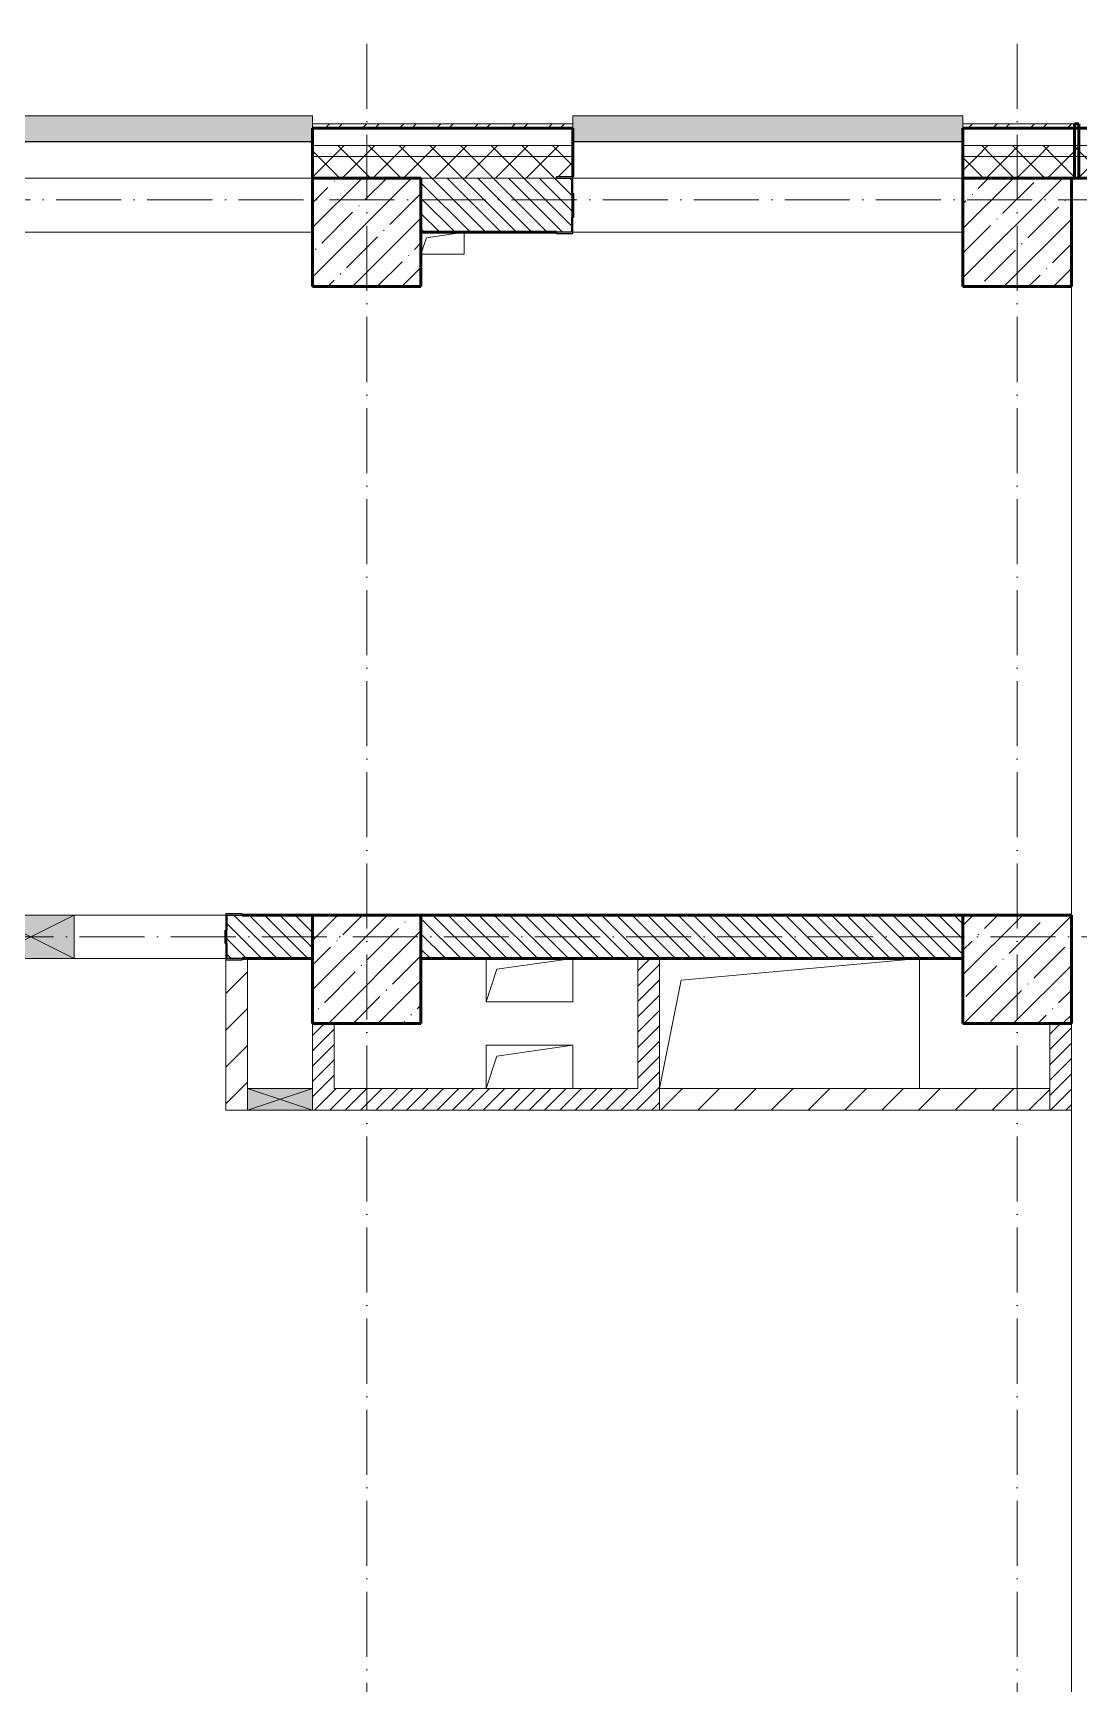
# Model space of a CAD drawing. Header units: millimetres. Extents: x -213536 to 1564669, y -45299 to 942238.
# Drawn here: x 577793 to 582618, y 574078 to 581695 of the extents above; entities that cross this region are included whole.
import ezdxf

# ---------------------------------------------------------------- set-up
doc = ezdxf.new("R2010")
doc.units = ezdxf.units.MM
doc.linetypes.add('50_200_ШТРИХ_1Т_ш5_п1_п1_', pattern=[700, 500, -100, 0, -100])
for name, color, linetype, lineweight in [('3.1) ЖБ окна 1.2 м', 102, 'Continuous', 30), ('A-DETL-GENF-OTLN', 7, 'Continuous', 9), ('A-FLOR-____-OTLN', 7, 'Continuous', 9), ('A-GENM-____-MCUT', 7, 'Continuous', 25), ('A-GENM-____-OTLN', 7, 'Continuous', 9), ('A-GENM-____-OTLN-1', 7, 'Continuous', 25), ('A-GLAZ-____-OTLN', 7, 'Continuous', 9), ('A-WALL-____-MCUT-2', 7, 'Continuous', 50), ('A-WALL-____-MCUT-3', 7, 'Continuous', 9), ('A-WALL-____-OTLN', 7, 'Continuous', 9), ('A-WALL-____-PATT-1', 7, 'Continuous', 9), ('A-WALL-FNSH-MCUT-1', 7, 'Continuous', 9), ('I-WALL-____-OTLN', 7, 'Continuous', 9), ('S-COLS-____-MCUT', 7, 'Continuous', 50), ('S-COLS-____-OTLN', 7, 'Continuous', 9), ('S-GRID-____-OTLN-1', 7, '50_200_ШТРИХ_1Т_ш5_п1_п1_', 9)]:
    doc.layers.add(name, color=color, linetype=linetype, lineweight=lineweight)
doc.layers.add('A-GLAZ-____-OTLN-1', color=7, linetype='Continuous', lineweight=9, true_color=0xc0c0c0)
pattern_1 = [(45, (544282.64, 571544.04), (-70.71068, 70.71068), []), (135, (544282.64, 571544.04), (-70.71068, -70.71068), [])]
pattern_2 = [(135, (544282.637, 571544.04), (-35.35534, -35.35534), [])]
pattern_3 = [(45, (544282.64, 571544.04), (-84.8528, 84.8528), [])]
pattern_4 = [(45, (544282.637, 571544.04), (-35.35534, 35.35534), [])]

# ---------------------------------------------------------------- blocks, each defined once
blk = doc.blocks.new('BSC_Колонна _Прямоугольная - 500х500-V68-АР1_План отверстий 2 этажа в осях 1-64_А-ГГ')
at = {"layer": 'S-COLS-____-OTLN'}
h = blk.add_hatch(dxfattribs=at)
h.set_pattern_fill('FP_97', color=256, style=0, pattern_type=2)
h.set_pattern_definition([(45, (-38050, -5831.04), (-114.04925, 114.04925), []), (45, (-37935.95, -5831.04), (-114.04925, 114.04925), [201.613, -40.323, 3.353, -36.97])])
h.paths.add_polyline_path([(-250, -250), (250, -250), (250, 250), (-250, 250)], flags=0)
at = {"layer": 'S-COLS-____-MCUT'}
for p, q in [((250, 250), (-250, 250)), ((-250, 250), (-250, -250)), ((250, -250), (250, 250)), ((-250, -250), (250, -250))]:
    blk.add_line(p, q, dxfattribs=at)
blk = doc.blocks.new('BSC_Колонна _Прямоугольная - 500х500-V95-АР1_План отверстий 2 этажа в осях 1-64_А-ГГ')
at = {"layer": 'S-COLS-____-OTLN'}
h = blk.add_hatch(dxfattribs=at)
h.set_pattern_fill('FP_124', color=256, style=0, pattern_type=2)
h.set_pattern_definition([(45, (-35050, -5831.04), (-114.04925, 114.04925), []), (45, (-34935.95, -5831.04), (-114.04925, 114.04925), [201.613, -40.323, 3.353, -36.97])])
h.paths.add_polyline_path([(-250, -250), (250, -250), (250, 250), (-250, 250)], flags=0)
at = {"layer": 'S-COLS-____-MCUT'}
for p, q in [((250, 250), (-250, 250)), ((-250, 250), (-250, -250)), ((250, -250), (250, 250)), ((-250, -250), (250, -250))]:
    blk.add_line(p, q, dxfattribs=at)
blk = doc.blocks.new('BSC_Колонна _Прямоугольная - 500х500-V96-АР1_План отверстий 2 этажа в осях 1-64_А-ГГ')
at = {"layer": 'S-COLS-____-OTLN'}
h = blk.add_hatch(dxfattribs=at)
h.set_pattern_fill('FP_125', color=256, style=0, pattern_type=2)
h.set_pattern_definition([(45, (-38050, -9231.04), (-114.04925, 114.04925), []), (45, (-37935.95, -9231.04), (-114.04925, 114.04925), [201.613, -40.323, 3.353, -36.97])])
h.paths.add_polyline_path([(-250, -250), (250, -250), (250, 250), (-250, 250), (-250, 104.8)], flags=0)
at = {"layer": 'S-COLS-____-MCUT'}
for p, q in [((250, 250), (-250, 250)), ((-250, 250), (-250, -250)), ((250, -250), (250, 250)), ((-250, -250), (250, -250))]:
    blk.add_line(p, q, dxfattribs=at)
blk = doc.blocks.new('Фахверк_СКБ_Уголок - 250_2700-27497298-АР1_План отверстий 2 этажа в осях 1-64_А-ГГ')
at = {"layer": 'A-GENM-____-MCUT'}
for p, q in [((200, 181), (125, 181)), ((125, 181), (125, 106)), ((131, 106), (131, 175)), ((131, 175), (200, 175)), ((200, 175), (200, 181)), ((125, 106), (131, 106)), ((131, -6), (125, -6)), ((125, -6), (125, -81)), ((131, -75), (131, -6)), ((200, -75), (131, -75)), ((200, -81), (200, -75)), ((125, -81), (200, -81))]:
    blk.add_line(p, q, dxfattribs=at)
blk = doc.blocks.new('Фахверк_СКБ_Уголок - 200_3960-28268576-АР1_План отверстий 2 этажа в осях 1-64_А-ГГ')
at = {"layer": 'A-GENM-____-MCUT'}
for p, q in [((200, 156), (125, 156)), ((125, 156), (125, 81)), ((200, 150), (200, 156)), ((125, 81), (131, 81)), ((131, 81), (131, 150)), ((131, 150), (200, 150)), ((131, 19), (125, 19)), ((125, 19), (125, -56)), ((131, -50), (131, 19)), ((125, -56), (200, -56)), ((200, -50), (131, -50)), ((200, -56), (200, -50))]:
    blk.add_line(p, q, dxfattribs=at)
blk = doc.blocks.new('AR_Отверстие прямоугольное _в плите_ - AR_Отверстие прямоугольное _в плите_-30459223-АР1_План отверстий 2 этажа в осях 1-64_А-ГГ')
at = {"layer": 'A-GENM-____-OTLN'}
for p, q in [((-200, 100), (-200, -100)), ((-150, 50), (200, 100)), ((200, -100), (200, 100)), ((-200, -100), (-150, 50)), ((-200, -100), (200, -100))]:
    blk.add_line(p, q, dxfattribs=at)
blk = doc.blocks.new('AR_Отверстие прямоугольное _в плите_ - AR_Отверстие прямоугольное _в плите_-V166-АР1_План отверстий 2 этажа в осях 1-64_А-ГГ')
at = {"layer": 'A-GENM-____-OTLN'}
for p, q in [((-100, -50), (-75, 25)), ((-75, 25), (100, 50)), ((100, -50), (100, 50)), ((-100, -50), (100, -50))]:
    blk.add_line(p, q, dxfattribs=at)
blk = doc.blocks.new('AR_Отверстие прямоугольное _в плите_ - AR_Отверстие прямоугольное _в плите_-V179-АР1_План отверстий 2 этажа в осях 1-64_А-ГГ')
at = {"layer": 'A-GENM-____-OTLN'}
for p, q in [((200, 100), (-200, 100)), ((-200, 100), (-200, -100)), ((-150, 50), (200, 100)), ((200, -100), (200, 100)), ((-200, -100), (-150, 50))]:
    blk.add_line(p, q, dxfattribs=at)
blk = doc.blocks.new('AR_Отверстие прямоугольное _в плите_ - AR_Отверстие прямоугольное _в плите_-V192-АР1_План отверстий 2 этажа в осях 1-64_А-ГГ')
at = {"layer": 'A-GENM-____-OTLN'}
for p, q in [((-500, 200), (600, 300)), ((600, -300), (600, 300)), ((-600, -300), (-500, 200))]:
    blk.add_line(p, q, dxfattribs=at)
blk = doc.blocks.new('Отлив_СКБ - Отлив витража_120_НВФ-31885513-АР1_План отверстий 2 этажа в осях 1-64_А-ГГ')
at = {"layer": 'A-GLAZ-____-OTLN-1'}
for points in [[(7800, 2), (7800, 120), (0, 120), (0, 2), (4800.7, 2)], [(7800, 0), (7800, 2), (0, 2), (0, 0), (4800.7, 0)]]:
    blk.add_hatch(color=256, dxfattribs=at).paths.add_polyline_path(points, flags=0)
at = {"layer": 'A-GLAZ-____-OTLN'}
for p, q in [((0, 83), (0, 120)), ((7800, 120), (0, 120)), ((7800, 120), (7800, 83)), ((0, 2), (7800, 2)), ((7800, 0), (0, 0))]:
    blk.add_line(p, q, dxfattribs=at)
blk = doc.blocks.new('Отлив_СКБ - Отлив витража_120_НВФ-31885689-АР1_План отверстий 2 этажа в осях 1-64_А-ГГ')
at = {"layer": 'A-GLAZ-____-OTLN-1'}
for points in [[(1800, 2), (1800, 120), (0, 120), (0, 2), (1103.1, 2)], [(1103.1, 0), (1800, 0), (1800, 2), (0, 2), (0, 0)]]:
    blk.add_hatch(color=256, dxfattribs=at).paths.add_polyline_path(points, flags=0)
at = {"layer": 'A-GLAZ-____-OTLN'}
for p, q in [((0, 83), (0, 120)), ((1800, 120), (0, 120)), ((1800, 120), (1800, 83)), ((0, 2), (1800, 2)), ((1800, 0), (0, 0))]:
    blk.add_line(p, q, dxfattribs=at)
blk = doc.blocks.new('Стены 4 - Стены 4-31195499-АР1_План отверстий 2 этажа в осях 1-64_А-ГГ')
at = {"layer": 'A-WALL-____-MCUT-2'}
for p, q in [((-1798.5, 41030.2), (-1798.5, 41010.2)), ((-1548.5, 41030.2), (-1798.5, 41030.2)), ((-1798.5, 41010.2), (-1548.5, 41010.2)), ((-1548.5, 41010.2), (-1548.5, 41030.2))]:
    blk.add_line(p, q, dxfattribs=at)
blk = doc.blocks.new('AR_Отверстие прямоугольное _в стене__БезПР - AR_Отверстие прямоугольное _в стене__БезПР-36428632-АР1_План отверстий 2 этажа в осях 1-64_А-ГГ')
at = {"layer": 'A-GLAZ-____-OTLN'}
blk.add_hatch(color=256, dxfattribs=at).paths.add_polyline_path([(-200, -100), (200, -100), (200, 100), (-200, 100)], flags=0)
at = {"layer": 'A-DETL-GENF-OTLN'}
for p, q in [((-200, -100), (-200, 100)), ((-200, 100), (200, 100)), ((200, 100), (-200, -100)), ((-200, 100), (200, -100)), ((200, 100), (-200, 100)), ((-200, 100), (-200, -100)), ((200, 100), (200, -100)), ((200, -100), (200, 100)), ((200, -100), (-200, -100)), ((-200, -100), (200, -100))]:
    blk.add_line(p, q, dxfattribs=at)
at = {"layer": 'A-GLAZ-____-OTLN'}
blk.add_line((200, 100), (-200, 100), dxfattribs=at)
blk = doc.blocks.new('AR_Отверстие прямоугольное _в стене__БезПР - AR_Отверстие прямоугольное _в стене__БезПР-36789553-АР1_План отверстий 2 этажа в осях 1-64_А-ГГ')
at = {"layer": 'A-GLAZ-____-OTLN'}
blk.add_hatch(color=256, dxfattribs=at).paths.add_polyline_path([(150, -50), (150, 50), (-150, 50), (-150, -50)], flags=0)
at = {"layer": 'A-DETL-GENF-OTLN'}
for p, q in [((-150, -50), (-150, 50)), ((-150, 50), (150, 50)), ((150, 50), (-150, -50)), ((-150, 50), (150, -50)), ((150, 50), (-150, 50)), ((-150, 50), (-150, -50)), ((150, 50), (150, -50)), ((150, -50), (150, 50)), ((150, -50), (-150, -50)), ((-150, -50), (150, -50))]:
    blk.add_line(p, q, dxfattribs=at)
at = {"layer": 'A-GLAZ-____-OTLN'}
blk.add_line((150, 50), (-150, 50), dxfattribs=at)
blk = doc.blocks.new('2этаж')
at = {"layer": 'S-GRID-____-OTLN-1', "color": 251, "ltscale": 0.6, "true_color": 0x636466}
for p, q in [((19458.3, 454533.3), (19458.3, 469166.5)), ((22458.3, 454533.3), (22458.3, 469166.5)), ((88482.7, 468397), (-20037.2, 468397)), ((74727.1, 464997), (-20260.4, 464997))]:
    blk.add_line(p, q, dxfattribs=at)

msp = doc.modelspace()

# ---------------------------------------------------------------- hatches: boundary and pattern name
at = {"layer": 'A-WALL-____-PATT-1'}
h = msp.add_hatch(dxfattribs=at)
h.set_pattern_fill('FP_3', color=256, style=0, pattern_type=2)
h.set_pattern_definition([(45, (544282.64, 571544.04), (-85.5366, 85.5366), []), (45, (544339.66, 571544.04), (-85.5366, 85.5366), [])])
h.paths.add_polyline_path([(582597.6, 581255.1), (582597.6, 581275.1), (582082.6, 581275.1), (582082.6, 581255.1)], flags=0)
h.paths.add_polyline_path([(580282.6, 581255.1), (580282.6, 581275.1), (579082.6, 581275.1), (579082.6, 581255.1), (579618.2, 581255.1)], flags=0)
h.paths.add_polyline_path([(571282.6, 581255.1), (571282.6, 581275.1), (568132.6, 581275.1), (568132.6, 581255.1), (569013.4, 581255.1)], flags=0)
h = msp.add_hatch(dxfattribs=at)
h.set_pattern_fill('FP_1', color=256, style=0, pattern_type=2)
h.set_pattern_definition(pattern_1)
h.paths.add_polyline_path([(618632.6, 581125.1), (618632.6, 581175.1), (612282.6, 581175.1), (612282.6, 581125.1), (618502.4, 581125.1)], flags=0)
h.paths.add_polyline_path([(609665.1, 581125.1), (610482.6, 581125.1), (610482.6, 581175.1), (609282.6, 581175.1), (609282.6, 581125.1)], flags=0)
h.paths.add_polyline_path([(607482.6, 581125.1), (607482.6, 581175.1), (606282.6, 581175.1), (606282.6, 581125.1), (607013.9, 581125.1)], flags=0)
h.paths.add_polyline_path([(604482.6, 581125.1), (604482.6, 581175.1), (603282.6, 581175.1), (603282.6, 581125.1), (604362.7, 581125.1)], flags=0)
h.paths.add_polyline_path([(601482.6, 581125.1), (601482.6, 581175.1), (600282.6, 581175.1), (600282.6, 581125.1), (600827.8, 581125.1)], flags=0)
h.paths.add_polyline_path([(597282.6, 581125.1), (598482.6, 581125.1), (598482.6, 581175.1), (597282.6, 581175.1)], flags=0)
h.paths.add_polyline_path([(594282.6, 581125.1), (595482.6, 581125.1), (595482.6, 581175.1), (594282.6, 581175.1)], flags=0)
h.paths.add_polyline_path([(591990.5, 581125.1), (592482.6, 581125.1), (592482.6, 581175.1), (591282.6, 581175.1), (591282.6, 581125.1)], flags=0)
h.paths.add_polyline_path([(589482.6, 581125.1), (589482.6, 581175.1), (588282.6, 581175.1), (588282.6, 581125.1), (588455.6, 581125.1)], flags=0)
h.paths.add_polyline_path([(586482.6, 581125.1), (586482.6, 581175.1), (585282.6, 581175.1), (585282.6, 581125.1), (585804.4, 581125.1)], flags=0)
h.paths.add_polyline_path([(582082.6, 581125.1), (583482.6, 581125.1), (583482.6, 581175.1), (582082.6, 581175.1)], flags=0)
h.paths.add_polyline_path([(580282.6, 581125.1), (580282.6, 581175.1), (579082.6, 581175.1), (579082.6, 581125.1), (579618.2, 581125.1)], flags=0)
h.paths.add_polyline_path([(571282.6, 581125.1), (571282.6, 581175.1), (568112.6, 581175.1), (568112.6, 581125.1), (569013.4, 581125.1)], flags=0)
h = msp.add_hatch(dxfattribs=at)
h.set_pattern_fill('FP_1', color=256, style=0, pattern_type=2)
h.set_pattern_definition(pattern_1)
h.paths.add_polyline_path([(618632.6, 581025.1), (618632.6, 581125.1), (612282.6, 581125.1), (612282.6, 581031.1), (612357.6, 581031.1), (612357.6, 581025.1), (618502.4, 581025.1)], flags=0)
h.paths.add_polyline_path([(609665.1, 581025.1), (610407.6, 581025.1), (610407.6, 581031.1), (610482.6, 581031.1), (610482.6, 581125.1), (609282.6, 581125.1), (609282.6, 581031.1), (609357.6, 581031.1), (609357.6, 581025.1)], flags=0)
h.paths.add_polyline_path([(607407.6, 581025.1), (607407.6, 581031.1), (607482.6, 581031.1), (607482.6, 581125.1), (606282.6, 581125.1), (606282.6, 581031.1), (606357.6, 581031.1), (606357.6, 581025.1), (607132.6, 581025.1)], flags=0)
h.paths.add_polyline_path([(603632.6, 581025.1), (604407.6, 581025.1), (604407.6, 581031.1), (604482.6, 581031.1), (604482.6, 581125.1), (603282.6, 581125.1), (603282.6, 581031.1), (603357.6, 581031.1), (603357.6, 581025.1), (603479, 581025.1)], flags=0)
h.paths.add_polyline_path([(600827.8, 581025.1), (601407.6, 581025.1), (601407.6, 581031.1), (601482.6, 581031.1), (601482.6, 581125.1), (600282.6, 581125.1), (600282.6, 581031.1), (600357.6, 581031.1), (600357.6, 581025.1)], flags=0)
h.paths.add_polyline_path([(598132.6, 581025.1), (598407.6, 581025.1), (598407.6, 581031.1), (598482.6, 581031.1), (598482.6, 581125.1), (597282.6, 581125.1), (597282.6, 581031.1), (597357.6, 581031.1), (597357.6, 581025.1), (597632.6, 581025.1)], flags=0)
h.paths.add_polyline_path([(595132.6, 581025.1), (595407.6, 581025.1), (595407.6, 581031.1), (595482.6, 581031.1), (595482.6, 581125.1), (594282.6, 581125.1), (594282.6, 581031.1), (594357.6, 581031.1), (594357.6, 581025.1), (594641.7, 581025.1)], flags=0)
h.paths.add_polyline_path([(592407.6, 581025.1), (592407.6, 581031.1), (592482.6, 581031.1), (592482.6, 581125.1), (591282.6, 581125.1), (591282.6, 581031.1), (591357.6, 581031.1), (591357.6, 581025.1), (591990.5, 581025.1)], flags=0)
h.paths.add_polyline_path([(589407.6, 581025.1), (589407.6, 581031.1), (589482.6, 581031.1), (589482.6, 581125.1), (588282.6, 581125.1), (588282.6, 581031.1), (588357.6, 581031.1), (588357.6, 581025.1), (589132.6, 581025.1)], flags=0)
h.paths.add_polyline_path([(585357.6, 581025.1), (586407.6, 581025.1), (586407.6, 581031.1), (586482.6, 581031.1), (586482.6, 581125.1), (585282.6, 581125.1), (585282.6, 581031.1), (585357.6, 581031.1)], flags=0)
h.paths.add_polyline_path([(583132.6, 581025.1), (583407.6, 581025.1), (583407.6, 581031.1), (583482.6, 581031.1), (583482.6, 581125.1), (582082.6, 581125.1), (582082.6, 581025.1), (582582.6, 581025.1)], flags=0)
h.paths.add_polyline_path([(579618.2, 581025.1), (580207.6, 581025.1), (580207.6, 581031.1), (580282.6, 581031.1), (580282.6, 581125.1), (579082.6, 581125.1), (579082.6, 581025.1), (579582.6, 581025.1)], flags=0)
h.paths.add_polyline_path([(571207.6, 581025.1), (571207.6, 581031.1), (571282.6, 581031.1), (571282.6, 581125.1), (568112.6, 581125.1), (568112.6, 581025.1), (570582.6, 581025.1)], flags=0)
h = msp.add_hatch(dxfattribs=at)
h.set_pattern_fill('FP_6', color=256, style=0, pattern_type=2)
h.set_pattern_definition(pattern_2)
h.paths.add_polyline_path([(579582.6, 580775.1), (580276.6, 580775.1), (580276.6, 580844.1), (580282.6, 580844.1), (580282.6, 580956.1), (580276.6, 580956.1), (580276.6, 581025.1), (579582.6, 581025.1)], flags=0)
h = msp.add_hatch(dxfattribs=at)
h.set_pattern_fill('FP_6', color=256, style=0, pattern_type=2)
h.set_pattern_definition(pattern_2)
h.paths.add_polyline_path([(578757.6, 577425.1), (579082.6, 577425.1), (579082.6, 577625.1), (578688.6, 577625.1), (578688.6, 577556.1), (578682.6, 577556.1), (578682.6, 577494.1), (578688.6, 577494.1), (578688.6, 577425.1)], flags=0)
h.paths.add_polyline_path([(576907.6, 577425.1), (576976.6, 577425.1), (576976.6, 577494.1), (576982.6, 577494.1), (576982.6, 577556.1), (576976.6, 577556.1), (576976.6, 577625.1), (575388.6, 577625.1), (575388.6, 577556.1), (575382.6, 577556.1), (575382.6, 577494.1), (575388.6, 577494.1), (575388.6, 577425.1), (576083.3, 577425.1)], flags=0)
h.paths.add_polyline_path([(574388.6, 577425.1), (574676.6, 577425.1), (574676.6, 577494.1), (574682.6, 577494.1), (574682.6, 577556.1), (574676.6, 577556.1), (574676.6, 577625.1), (574388.6, 577625.1), (574388.6, 577556.1), (574382.6, 577556.1), (574382.6, 577494.1), (574388.6, 577494.1), (574388.6, 577429.1)], flags=0)
h.paths.add_polyline_path([(573582.6, 577425.1), (573676.6, 577425.1), (573676.6, 577494.1), (573682.6, 577494.1), (573682.6, 577556.1), (573676.6, 577556.1), (573676.6, 577625.1), (573582.6, 577625.1), (573582.6, 577519.1)], flags=0)
h = msp.add_hatch(dxfattribs=at)
h.set_pattern_fill('FP_6', color=256, style=0, pattern_type=2)
h.set_pattern_definition(pattern_2)
h.paths.add_polyline_path([(582082.6, 577425.1), (582082.6, 577625.1), (579582.6, 577625.1), (579582.6, 577425.1), (579618.2, 577425.1)], flags=0)
h = msp.add_hatch(dxfattribs=at)
h.set_pattern_fill('FP_4', color=256, style=0, pattern_type=2)
h.set_pattern_definition(pattern_3)
h.paths.add_polyline_path([(578782.6, 576825.1), (578782.6, 577425.1), (578757.6, 577425.1), (578757.6, 577419.1), (578682.6, 577419.1), (578682.6, 576825.1), (578757.6, 576825.1)], flags=0)
h = msp.add_hatch(dxfattribs=at)
h.set_pattern_fill('FP_5', color=256, style=0, pattern_type=2)
h.set_pattern_definition(pattern_4)
h.paths.add_polyline_path([(580682.6, 576825.1), (580682.6, 577425.1), (580582.6, 577425.1), (580582.6, 576825.1)], flags=0)
h = msp.add_hatch(dxfattribs=at)
h.set_pattern_fill('FP_5', color=256, style=0, pattern_type=2)
h.set_pattern_definition(pattern_4)
h.paths.add_polyline_path([(579182.6, 576725.1), (579182.6, 577125.1), (579082.6, 577125.1), (579082.6, 576725.1)], flags=0)
h = msp.add_hatch(dxfattribs=at)
h.set_pattern_fill('FP_5', color=256, style=0, pattern_type=2)
h.set_pattern_definition(pattern_4)
h.paths.add_polyline_path([(582582.6, 576725.1), (582582.6, 577125.1), (582482.6, 577125.1), (582482.6, 576725.1)], flags=0)
h = msp.add_hatch(dxfattribs=at)
h.set_pattern_fill('FP_4', color=256, style=0, pattern_type=2)
h.set_pattern_definition(pattern_3)
h.paths.add_polyline_path([(578682.6, 576725.1), (578782.6, 576725.1), (578782.6, 576825.1), (578682.6, 576825.1)], flags=0)
h = msp.add_hatch(dxfattribs=at)
h.set_pattern_fill('FP_5', color=256, style=0, pattern_type=2)
h.set_pattern_definition(pattern_4)
h.paths.add_polyline_path([(580682.6, 576725.1), (580682.6, 576825.1), (579182.6, 576825.1), (579182.6, 576725.1), (579618.2, 576725.1)], flags=0)
h = msp.add_hatch(dxfattribs=at)
h.set_pattern_fill('FP_4', color=256, style=0, pattern_type=2)
h.set_pattern_definition(pattern_3)
h.paths.add_polyline_path([(582482.6, 576725.1), (582482.6, 576825.1), (580682.6, 576825.1), (580682.6, 576725.1)], flags=0)
at = {"layer": 'S-COLS-____-OTLN'}
h = msp.add_hatch(dxfattribs=at)
h.set_pattern_fill('FP_25', color=256, style=0, pattern_type=2)
h.set_pattern_definition([(45, (544282.64, 571544.04), (-114.04925, 114.04925), []), (45, (544396.69, 571544.04), (-114.04925, 114.04925), [201.612, -40.322, 3.353, -36.97])])
h.paths.add_polyline_path([(579082.6, 580525.1), (579582.6, 580525.1), (579582.6, 581025.1), (579082.6, 581025.1)], flags=0)

# ---------------------------------------------------------------- linework, layer by layer
at = {"layer": 'A-FLOR-____-OTLN'}
for p, q in [((582582.6, 577625.1), (582582.6, 580525.1)), ((579882.6, 577225.1), (579882.6, 577425.1)), ((580282.6, 577425.1), (580282.6, 577225.1)), ((581882.6, 577425.1), (581882.6, 576825.1)), ((580282.6, 577225.1), (579882.6, 577225.1)), ((579882.6, 577025.1), (580282.6, 577025.1)), ((579882.6, 576825.1), (579882.6, 577025.1)), ((580282.6, 577025.1), (580282.6, 576825.1)), ((582582.6, 570125.1), (582582.6, 576725.1))]:
    msp.add_line(p, q, dxfattribs=at)
at = {"layer": 'A-WALL-____-MCUT-2'}
for p, q in [((580282.6, 581255.1), (579082.6, 581255.1)), ((579082.6, 581255.1), (579082.6, 581025.1)), ((580282.6, 581031.1), (580282.6, 581255.1)), ((583482.6, 581255.1), (582082.6, 581255.1)), ((582082.6, 581255.1), (582082.6, 581025.1)), ((579082.6, 581025.1), (579582.6, 581025.1)), ((579582.6, 581025.1), (579582.6, 580775.1)), ((582582.6, 581025.1), (583132.6, 581025.1)), ((580282.6, 580844.1), (580282.6, 580956.1)), ((579582.6, 580775.1), (580207.6, 580775.1)), ((579082.6, 577625.1), (578757.6, 577625.1)), ((582082.6, 577625.1), (579582.6, 577625.1)), ((578682.6, 577556.1), (578682.6, 577494.1)), ((578757.6, 577425.1), (579082.6, 577425.1)), ((579582.6, 577425.1), (582082.6, 577425.1))]:
    msp.add_line(p, q, dxfattribs=at)
at = {"layer": 'A-WALL-____-MCUT-3'}
for p, q in [((580282.6, 581175.1), (579082.6, 581175.1)), ((583482.6, 581175.1), (582082.6, 581175.1)), ((580282.6, 581125.1), (579082.6, 581125.1)), ((583482.6, 581125.1), (582082.6, 581125.1)), ((579582.6, 581025.1), (580207.6, 581025.1))]:
    msp.add_line(p, q, dxfattribs=at)
at = {"layer": 'A-WALL-____-OTLN'}
for p, q in [((573582.6, 581025.1), (579082.6, 581025.1)), ((580282.6, 581025.1), (582082.6, 581025.1)), ((582082.6, 581025.1), (582082.6, 581025.1)), ((579082.6, 580775.1), (573582.6, 580775.1)), ((582082.6, 580775.1), (580282.6, 580775.1))]:
    msp.add_line(p, q, dxfattribs=at)
at = {"layer": 'A-WALL-FNSH-MCUT-1'}
for p, q in [((580282.6, 581275.1), (579082.6, 581275.1)), ((579082.6, 581275.1), (579082.6, 581255.1)), ((580282.6, 581255.1), (580282.6, 581275.1)), ((580282.6, 581255.1), (580282.6, 581255.1)), ((582597.6, 581275.1), (582082.6, 581275.1)), ((582082.6, 581275.1), (582082.6, 581255.1)), ((582597.6, 581255.1), (582597.6, 581275.1)), ((578682.6, 577419.1), (578682.6, 576725.1)), ((578782.6, 576825.1), (578782.6, 577425.1)), ((580582.6, 577425.1), (580582.6, 576825.1)), ((580682.6, 576725.1), (580682.6, 577425.1)), ((579082.6, 577125.1), (579082.6, 576825.1)), ((579182.6, 576825.1), (579182.6, 577125.1)), ((582482.6, 576725.1), (582482.6, 577125.1)), ((582582.6, 576725.1), (582582.6, 577125.1)), ((580582.6, 576825.1), (579182.6, 576825.1)), ((582482.6, 576825.1), (580682.6, 576825.1)), ((578682.6, 576725.1), (578782.6, 576725.1)), ((579082.6, 576725.1), (582582.6, 576725.1))]:
    msp.add_line(p, q, dxfattribs=at)
at = {"layer": 'I-WALL-____-OTLN'}
for p, q in [((577982.6, 577625.1), (578682.6, 577625.1)), ((578682.6, 577425.1), (577982.6, 577425.1))]:
    msp.add_line(p, q, dxfattribs=at)
at = {"layer": 'S-COLS-____-MCUT'}
for p, q in [((579582.6, 581025.1), (579082.6, 581025.1)), ((579082.6, 581025.1), (579082.6, 580525.1)), ((579582.6, 580525.1), (579582.6, 581025.1)), ((579082.6, 580525.1), (579582.6, 580525.1))]:
    msp.add_line(p, q, dxfattribs=at)

# ---------------------------------------------------------------- block references
at = {"layer": '3.1) ЖБ окна 1.2 м'}
msp.add_blockref('2этаж', (559874.3, 112528.1), dxfattribs=at)
at = {"layer": 'A-GENM-____-OTLN'}
for name, p in [('AR_Отверстие прямоугольное _в плите_ - AR_Отверстие прямоугольное _в плите_-V166-АР1_План отверстий 2 этажа в осях 1-64_А-ГГ', (579682.6, 580725.1)), ('AR_Отверстие прямоугольное _в плите_ - AR_Отверстие прямоугольное _в плите_-30459223-АР1_План отверстий 2 этажа в осях 1-64_А-ГГ', (580082.6, 577325.1)), ('AR_Отверстие прямоугольное _в плите_ - AR_Отверстие прямоугольное _в плите_-V192-АР1_План отверстий 2 этажа в осях 1-64_А-ГГ', (581282.6, 577125.1)), ('AR_Отверстие прямоугольное _в плите_ - AR_Отверстие прямоугольное _в плите_-V179-АР1_План отверстий 2 этажа в осях 1-64_А-ГГ', (580082.6, 576925.1))]:
    msp.add_blockref(name, p, dxfattribs=at)
at = {"layer": 'A-GENM-____-OTLN-1', "rotation": 180}
msp.add_blockref('Фахверк_СКБ_Уголок - 250_2700-27497298-АР1_План отверстий 2 этажа в осях 1-64_А-ГГ', (580407.6, 580950.1), dxfattribs=at)
at = {"layer": 'A-GENM-____-OTLN-1'}
msp.add_blockref('Фахверк_СКБ_Уголок - 200_3960-28268576-АР1_План отверстий 2 этажа в осях 1-64_А-ГГ', (578557.6, 577475.1), dxfattribs=at)
at = {"layer": 'A-GLAZ-____-OTLN'}
for name, p in [('Отлив_СКБ - Отлив витража_120_НВФ-31885513-АР1_План отверстий 2 этажа в осях 1-64_А-ГГ', (571282.6, 581192.1)), ('Отлив_СКБ - Отлив витража_120_НВФ-31885689-АР1_План отверстий 2 этажа в осях 1-64_А-ГГ', (580282.6, 581192.1)), ('AR_Отверстие прямоугольное _в стене__БезПР - AR_Отверстие прямоугольное _в стене__БезПР-36789553-АР1_План отверстий 2 этажа в осях 1-64_А-ГГ', (578932.6, 576775.1))]:
    msp.add_blockref(name, p, dxfattribs=at)
at = {"layer": 'A-GLAZ-____-OTLN', "rotation": 180}
msp.add_blockref('AR_Отверстие прямоугольное _в стене__БезПР - AR_Отверстие прямоугольное _в стене__БезПР-36428632-АР1_План отверстий 2 этажа в осях 1-64_А-ГГ', (577782.6, 577525.1), dxfattribs=at)
at = {"layer": 'A-WALL-____-OTLN', "rotation": 89.9999999999999}
msp.add_blockref('Стены 4 - Стены 4-31195499-АР1_План отверстий 2 этажа в осях 1-64_А-ГГ', (623627.9, 582823.6), dxfattribs=at)
at = {"layer": 'S-COLS-____-OTLN'}
for name, p in [('BSC_Колонна _Прямоугольная - 500х500-V96-АР1_План отверстий 2 этажа в осях 1-64_А-ГГ', (582332.6, 580775.1)), ('BSC_Колонна _Прямоугольная - 500х500-V95-АР1_План отверстий 2 этажа в осях 1-64_А-ГГ', (579332.6, 577375.1)), ('BSC_Колонна _Прямоугольная - 500х500-V68-АР1_План отверстий 2 этажа в осях 1-64_А-ГГ', (582332.6, 577375.1))]:
    msp.add_blockref(name, p, dxfattribs=at)

doc.saveas('drawing.dxf')
